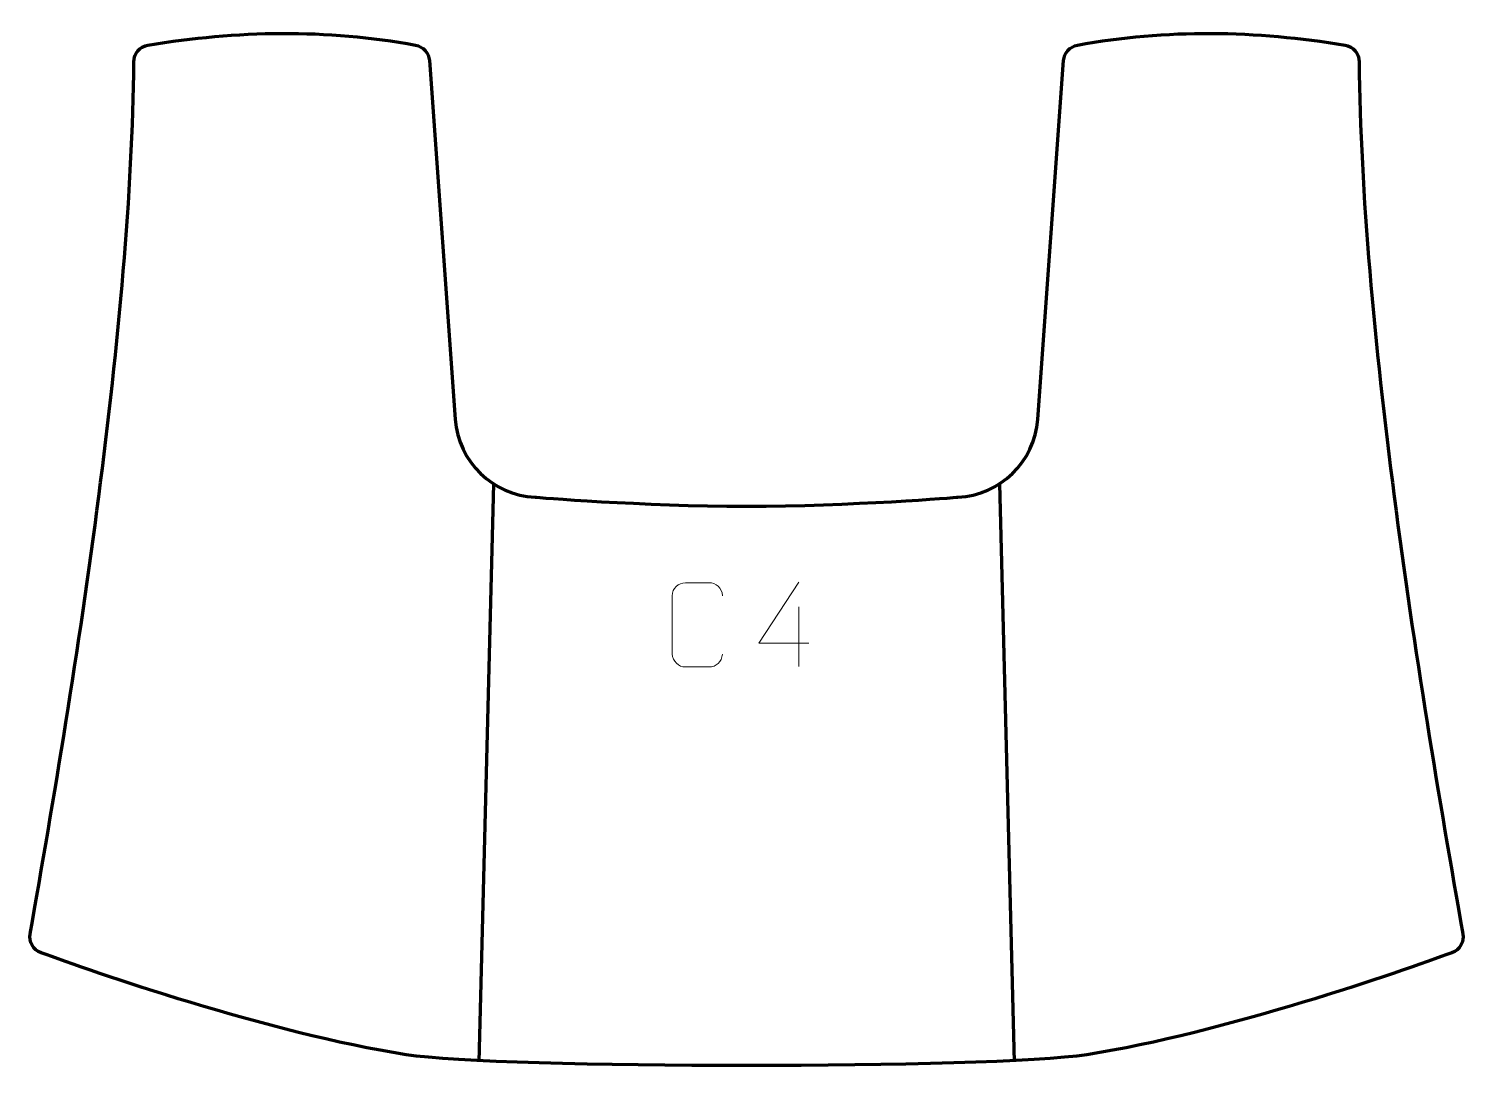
# Model space of a CAD drawing. Header units: millimetres. Extents: x -213 to 213, y -154 to 154.
import ezdxf

# ---------------------------------------------------------------- set-up
doc = ezdxf.new("R2010")
doc.units = ezdxf.units.MM
doc.header["$MEASUREMENT"] = 0
for name, color, linetype in [('layer 1', 7, 'Continuous'), ('layer 2', 7, 'Continuous'), ('layer 3', 7, 'Continuous')]:
    doc.layers.add(name, color=color, linetype=linetype)

msp = doc.modelspace()

# ---------------------------------------------------------------- linework, layer by layer
at = {"layer": 'layer 1', "color": 250, "lineweight": 9}
for points, knots in [([(-7.14, -30.9915), (-7.2798, -33.3149), (-8.957, -34.7945), (-11.1047, -34.8053), (-11.1047, -34.8053), (-13.4366, -34.8049), (-15.7685, -34.8049), (-18.1, -34.8053), (-18.1, -34.8053), (-20.025, -34.9107), (-21.9971, -33.0262), (-21.9859, -31.0089), (-21.9859, -31.0089), (-21.9855, -25.2388), (-21.9855, -19.4691), (-21.9859, -13.6998), (-21.9859, -13.6998), (-21.9817, -11.5617), (-20.235, -9.8425), (-18.0826, -9.856), (-18.0826, -9.856), (-15.7569, -9.856), (-13.4308, -9.856), (-11.1047, -9.856), (-11.1047, -9.856), (-9.1581, -9.8205), (-7.1667, -11.312), (-7.14, -13.7496)], [0, 0, 0, 0, 0.125, 0.125, 0.125, 0.125, 0.25, 0.25, 0.25, 0.25, 0.375, 0.375, 0.375, 0.375, 0.5, 0.5, 0.5, 0.5, 0.625, 0.625, 0.625, 0.625, 0.75, 0.75, 0.75, 0.75, 1, 1, 1, 1]), ([(18.486, -27.7943), (18.486, -27.7943), (3.6643, -27.7943), (3.6643, -27.7943), (3.6643, -27.7943), (3.6643, -27.7943), (15.5419, -9.7238), (15.5419, -9.7238)], [0, 0, 0, 0, 0.33333333, 0.33333333, 0.33333333, 0.33333333, 1, 1, 1, 1])]:
    msp.add_open_spline(points, degree=3, knots=knots, dxfattribs=at)
msp.add_open_spline([(15.5419, -17.0332), (15.5419, -17.0332), (15.5419, -34.6979), (15.5419, -34.6979)], degree=3, dxfattribs=at)
at = {"layer": 'layer 2', "color": 12, "lineweight": 200}
msp.add_open_spline([(100.7962, -149.749), (141.3896, -143.4865), (194.2654, -124.8923), (208.9981, -119.5367), (208.9981, -119.5367), (211.2883, -118.7042), (212.6469, -116.3353), (212.2186, -113.9226), (212.2186, -113.9226), (198.2425, -35.22), (182.1898, 66.8672), (181.5008, 144.5905), (181.5008, 144.5905), (181.479, 147.0327), (179.7232, 149.1127), (177.3292, 149.5124), (177.3292, 149.5124), (150.8963, 153.926), (124.4595, 154.3924), (98.0181, 149.5234), (98.0181, 149.5234), (95.7818, 149.1117), (94.1089, 147.2204), (93.9438, 144.9383), (93.9438, 144.9383), (93.9438, 144.9383), (86.2607, 38.6157), (86.2607, 38.6157), (86.2607, 38.6157), (85.3483, 25.9883), (75.1753, 16.0552), (62.6066, 15.5193), (62.6066, 15.5193), (62.6066, 15.5193), (30.9981, 12.8505), (-0.0003, 12.8505), (-0.0003, 12.8505), (-30.9984, 12.8505), (-62.6066, 15.5193), (-62.6066, 15.5193), (-62.6066, 15.5193), (-75.1753, 16.0552), (-85.3484, 25.9883), (-86.261, 38.6157), (-86.261, 38.6157), (-86.261, 38.6157), (-93.9438, 144.9383), (-93.9438, 144.9383), (-93.9438, 144.9383), (-94.1089, 147.2204), (-95.7818, 149.1117), (-98.0184, 149.5234), (-98.0184, 149.5234), (-124.4595, 154.3924), (-150.8963, 153.926), (-177.3296, 149.5124), (-177.3296, 149.5124), (-179.7235, 149.1127), (-181.4789, 147.0327), (-181.5008, 144.5905), (-181.5008, 144.5905), (-182.1898, 66.8672), (-198.2425, -35.22), (-212.2186, -113.9226), (-212.2186, -113.9226), (-212.6469, -116.3353), (-211.2887, -118.7042), (-208.9981, -119.5367), (-208.9981, -119.5367), (-194.2656, -124.8923), (-141.39, -143.4865), (-100.7962, -149.749), (-100.7962, -149.749), (-72.707, -154.0821), (72.7066, -154.0821), (100.7962, -149.749)], degree=3, knots=[0, 0, 0, 0, 0.05, 0.05, 0.05, 0.05, 0.1, 0.1, 0.1, 0.1, 0.15, 0.15, 0.15, 0.15, 0.2, 0.2, 0.2, 0.2, 0.25, 0.25, 0.25, 0.25, 0.3, 0.3, 0.3, 0.3, 0.35, 0.35, 0.35, 0.35, 0.4, 0.4, 0.4, 0.4, 0.45, 0.45, 0.45, 0.45, 0.5, 0.5, 0.5, 0.5, 0.55, 0.55, 0.55, 0.55, 0.6, 0.6, 0.6, 0.6, 0.65, 0.65, 0.65, 0.65, 0.7, 0.7, 0.7, 0.7, 0.75, 0.75, 0.75, 0.75, 0.8, 0.8, 0.8, 0.8, 0.85, 0.85, 0.85, 0.85, 0.9, 0.9, 0.9, 0.9, 1, 1, 1, 1], dxfattribs=at)
at = {"layer": 'layer 3', "color": 142, "lineweight": 200}
for points in [[(-74.9284, 19.4386), (-74.9284, 19.4386), (-79.274, -151.8466), (-79.274, -151.8466)], [(74.9283, 19.4386), (74.9283, 19.4386), (79.2735, -151.8466), (79.2735, -151.8466)]]:
    msp.add_open_spline(points, degree=3, dxfattribs=at)

doc.saveas('drawing.dxf')
